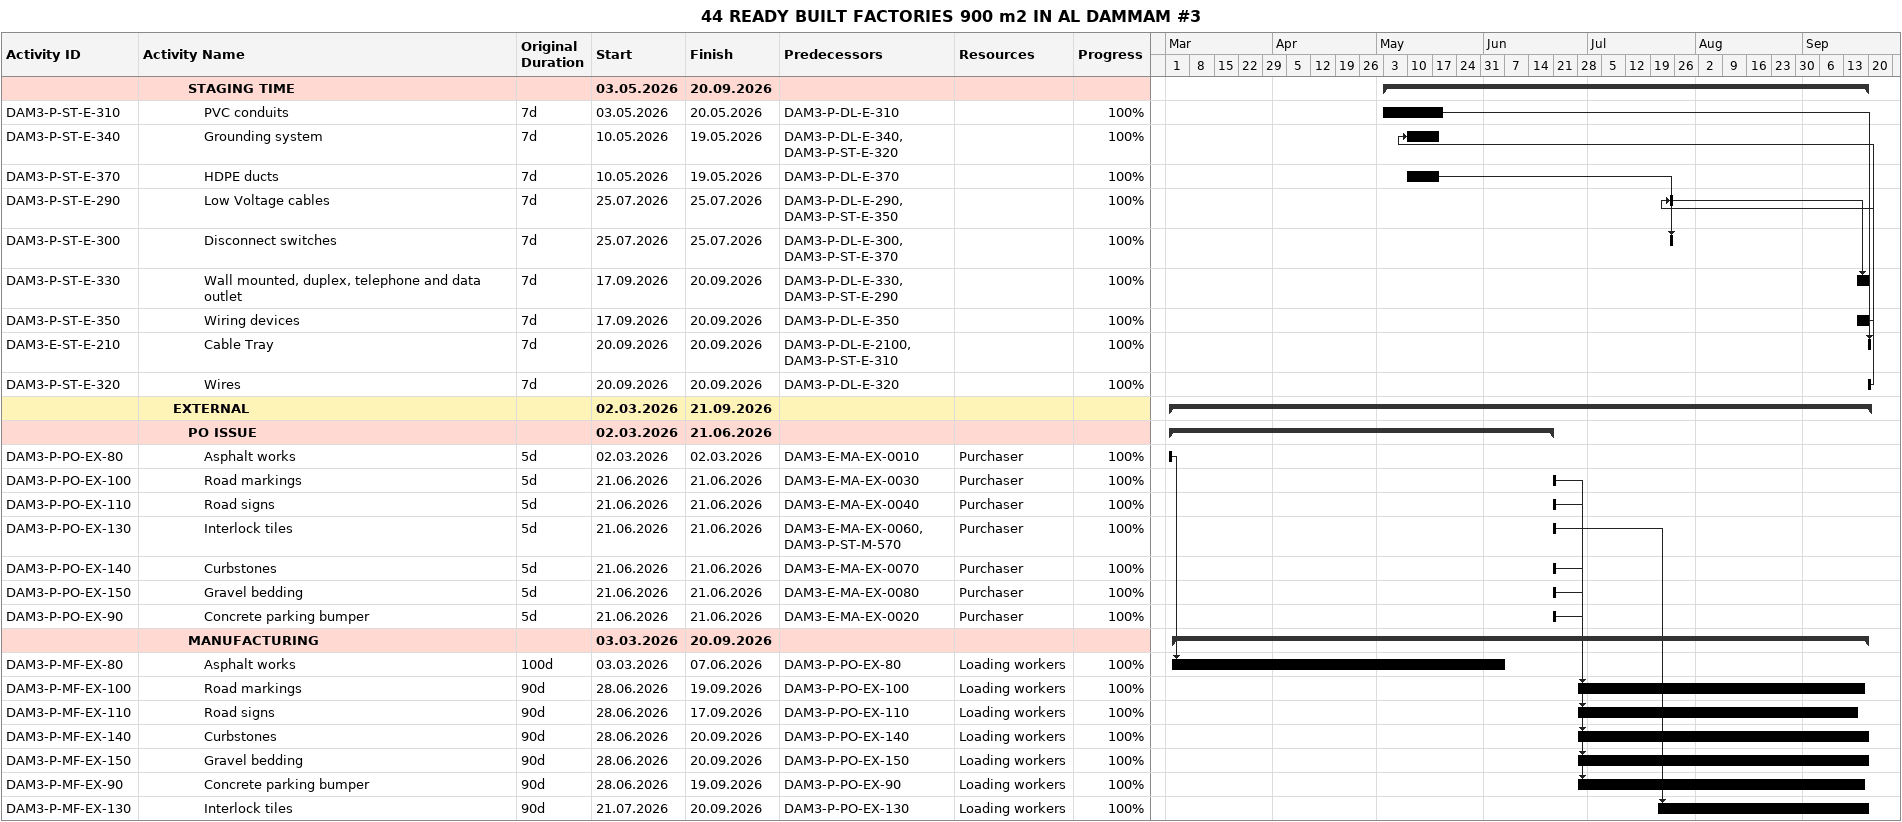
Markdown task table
44 READY BUILT FACTORIES 900 m2 IN AL DAMMAM #3

| ID | Level | Task | Original duration | Start | Finish | Predecessors | Resources | % complete |
|---|---|---|---|---|---|---|---|---|
|  | 4 | **STAGING TIME** |  | 2026-05-03 | 2026-09-20 |  |  |  |
| DAM3-P-ST-E-310 | 5 | PVC conduits | 7d | 2026-05-03 | 2026-05-20 | DAM3-P-DL-E-310 |  | 100 |
| DAM3-P-ST-E-340 | 5 | Grounding system | 7d | 2026-05-10 | 2026-05-19 | DAM3-P-DL-E-340, DAM3-P-ST-E-320 |  | 100 |
| DAM3-P-ST-E-370 | 5 | HDPE ducts | 7d | 2026-05-10 | 2026-05-19 | DAM3-P-DL-E-370 |  | 100 |
| DAM3-P-ST-E-290 | 5 | Low Voltage cables | 7d | 2026-07-25 | 2026-07-25 | DAM3-P-DL-E-290, DAM3-P-ST-E-350 |  | 100 |
| DAM3-P-ST-E-300 | 5 | Disconnect switches | 7d | 2026-07-25 | 2026-07-25 | DAM3-P-DL-E-300, DAM3-P-ST-E-370 |  | 100 |
| DAM3-P-ST-E-330 | 5 | Wall mounted, duplex, telephone and data outlet | 7d | 2026-09-17 | 2026-09-20 | DAM3-P-DL-E-330, DAM3-P-ST-E-290 |  | 100 |
| DAM3-P-ST-E-350 | 5 | Wiring devices | 7d | 2026-09-17 | 2026-09-20 | DAM3-P-DL-E-350 |  | 100 |
| DAM3-E-ST-E-210 | 5 | Cable Tray | 7d | 2026-09-20 | 2026-09-20 | DAM3-P-DL-E-2100, DAM3-P-ST-E-310 |  | 100 |
| DAM3-P-ST-E-320 | 5 | Wires | 7d | 2026-09-20 | 2026-09-20 | DAM3-P-DL-E-320 |  | 100 |
|  | 3 | **EXTERNAL** |  | 2026-03-02 | 2026-09-21 |  |  |  |
|  | 4 | **PO ISSUE** |  | 2026-03-02 | 2026-06-21 |  |  |  |
| DAM3-P-PO-EX-80 | 5 | Asphalt works | 5d | 2026-03-02 | 2026-03-02 | DAM3-E-MA-EX-0010 | Purchaser | 100 |
| DAM3-P-PO-EX-100 | 5 | Road markings | 5d | 2026-06-21 | 2026-06-21 | DAM3-E-MA-EX-0030 | Purchaser | 100 |
| DAM3-P-PO-EX-110 | 5 | Road signs | 5d | 2026-06-21 | 2026-06-21 | DAM3-E-MA-EX-0040 | Purchaser | 100 |
| DAM3-P-PO-EX-130 | 5 | Interlock tiles | 5d | 2026-06-21 | 2026-06-21 | DAM3-E-MA-EX-0060, DAM3-P-ST-M-570 | Purchaser | 100 |
| DAM3-P-PO-EX-140 | 5 | Curbstones | 5d | 2026-06-21 | 2026-06-21 | DAM3-E-MA-EX-0070 | Purchaser | 100 |
| DAM3-P-PO-EX-150 | 5 | Gravel bedding | 5d | 2026-06-21 | 2026-06-21 | DAM3-E-MA-EX-0080 | Purchaser | 100 |
| DAM3-P-PO-EX-90 | 5 | Concrete parking bumper | 5d | 2026-06-21 | 2026-06-21 | DAM3-E-MA-EX-0020 | Purchaser | 100 |
|  | 4 | **MANUFACTURING** |  | 2026-03-03 | 2026-09-20 |  |  |  |
| DAM3-P-MF-EX-80 | 5 | Asphalt works | 100d | 2026-03-03 | 2026-06-07 | DAM3-P-PO-EX-80 | Loading workers | 100 |
| DAM3-P-MF-EX-100 | 5 | Road markings | 90d | 2026-06-28 | 2026-09-19 | DAM3-P-PO-EX-100 | Loading workers | 100 |
| DAM3-P-MF-EX-110 | 5 | Road signs | 90d | 2026-06-28 | 2026-09-17 | DAM3-P-PO-EX-110 | Loading workers | 100 |
| DAM3-P-MF-EX-140 | 5 | Curbstones | 90d | 2026-06-28 | 2026-09-20 | DAM3-P-PO-EX-140 | Loading workers | 100 |
| DAM3-P-MF-EX-150 | 5 | Gravel bedding | 90d | 2026-06-28 | 2026-09-20 | DAM3-P-PO-EX-150 | Loading workers | 100 |
| DAM3-P-MF-EX-90 | 5 | Concrete parking bumper | 90d | 2026-06-28 | 2026-09-19 | DAM3-P-PO-EX-90 | Loading workers | 100 |
| DAM3-P-MF-EX-130 | 5 | Interlock tiles | 90d | 2026-07-21 | 2026-09-20 | DAM3-P-PO-EX-130 | Loading workers | 100 |
